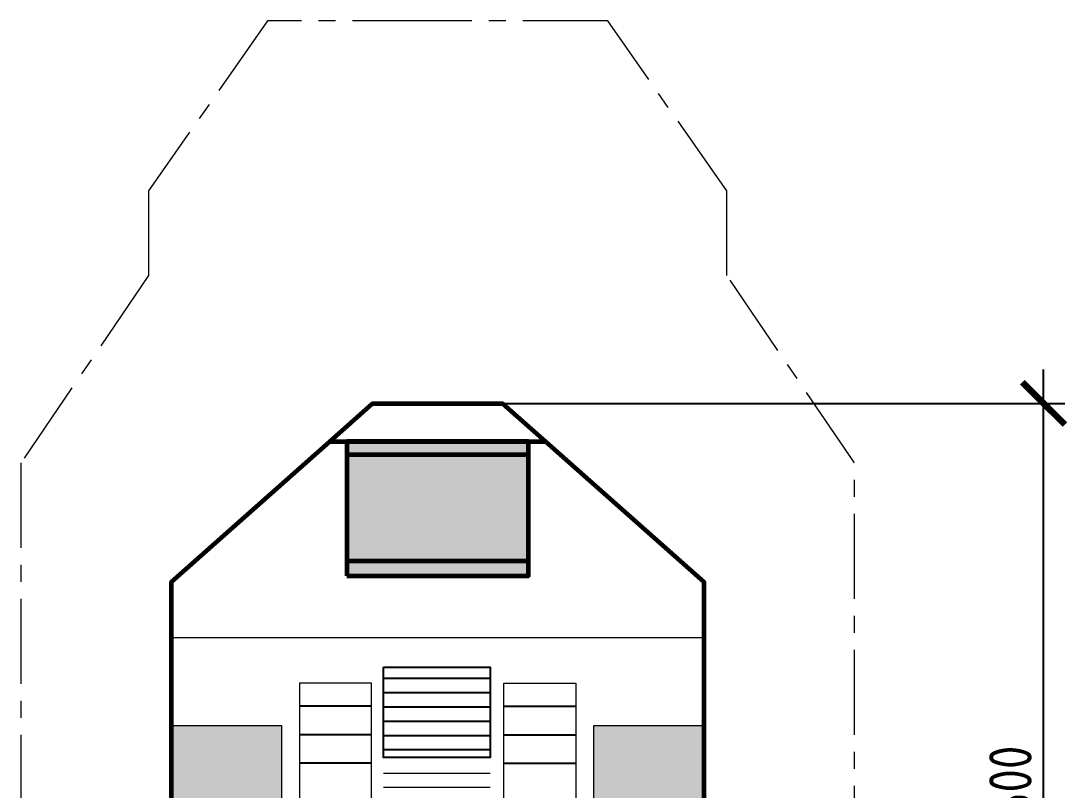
# Model space of a CAD drawing. Header units: millimetres. Extents: x -116888 to 30597, y -50310 to 30934.
# Drawn here: x -35903 to -29752, y -21669 to -17144 of the extents above; entities that cross this region are included whole.
import ezdxf

# ---------------------------------------------------------------- set-up
doc = ezdxf.new("R2010")
doc.units = ezdxf.units.MM
doc.linetypes.add('CENTER', pattern=[16, 10, -2, 2, -2])
doc.linetypes.add('K5LT_AXLED', pattern=[19.5, 15, -1.5, 1.5, -1.5])
doc.layers.add('1.Основная', color=5, linetype='Continuous', lineweight=60, true_color=0x0000ff)
doc.layers.add('3.Осевая', color=7, linetype='CENTER', lineweight=0, true_color=0xff8000)
for name, color, linetype, lineweight in [('2.Тонкая', 7, 'Continuous', 18), ('второстепенные', 7, 'Continuous', 25), ('размеры', 7, 'Continuous', 15), ('штриховка', 7, 'Continuous', 9)]:
    doc.layers.add(name, color=color, linetype=linetype, lineweight=lineweight)
doc.styles.add('ГОСТ 2.304', font='CS_Gost2304.shx')
doc.dimstyles.new('СПДС', dxfattribs={"dimscale": 100, "dimtxt": 2.5, "dimasz": 2.5, "dimexe": 1.25, "dimexo": 0.625, "dimtad": 1, "dimdec": 0, "dimrnd": 0.001, "dimtxsty": 'ГОСТ 2.304', "dimblk": 'ARCHTICK', "dimblk1": 'ARCHTICK', "dimblk2": 'ARCHTICK', "dimcen": 2.5, "dimdle": 2, "dimadec": 0, "dimazin": 2, "dimtfac": 0.75, "dimtdec": 4, "dimtmove": 1, "dimatfit": 3, "dimfxl": 1, "dimtolj": 1, "dimarcsym": 1})

# ---------------------------------------------------------------- blocks, each defined once
blk = doc.blocks.new('*U99')
at = {"layer": 'штриховка', "ltscale": 1000}
h = blk.add_hatch(color=2, dxfattribs=at)
h.dxf.hatch_style = 1
h.paths.add_polyline_path([(-73.1, 3672.9), (-346.9, 3672.9), (-259.6, 3586.2), (14.3, 3586.2)])
h.paths.add_polyline_path([(-533.4, 4129.8), (-533.4, 3858), (-346.9, 3672.9), (-73.1, 3672.9)])
h.paths.add_polyline_path([(-233.7, 4376), (-507.5, 4376), (-431, 4300), (-157.2, 4300)])
h.paths.add_polyline_path([(-157.2, 4300), (-431, 4300), (200.7, 3672.9), (474.6, 3672.9)])
h.paths.add_polyline_path([(474.6, 3672.9), (200.7, 3672.9), (288.1, 3586.2), (533.4, 3586.2), (533.4, 3614.5)])
h.paths.add_polyline_path([(533.4, 4158.2), (390.5, 4300), (116.7, 4300), (533.4, 3886.4)])
h.paths.add_polyline_path([(314, 4376), (40.1, 4376), (116.7, 4300), (390.5, 4300)])
h = blk.add_hatch(color=256, dxfattribs=at)
h.dxf.hatch_style = 1
h.paths.add_polyline_path([(-346.9, 3672.9), (-533.4, 3672.9), (-533.4, 3586.2), (-259.6, 3586.2)])
h.paths.add_polyline_path([(-533.4, 3858), (-533.4, 3672.9), (-346.9, 3672.9)], flags=17)
h.paths.add_polyline_path([(200.7, 3672.9), (-73.1, 3672.9), (14.3, 3586.2), (288.1, 3586.2)])
h.paths.add_polyline_path([(-431, 4300), (-533.4, 4300), (-533.4, 4129.8), (-73.1, 3672.9), (200.7, 3672.9)])
h.paths.add_polyline_path([(-507.5, 4376), (-533.4, 4376), (-533.4, 4300), (-431, 4300)])
h.paths.add_polyline_path([(40.1, 4376), (-233.7, 4376), (-157.2, 4300), (116.7, 4300)])
h.paths.add_polyline_path([(116.7, 4300), (-157.2, 4300), (474.6, 3672.9), (533.4, 3672.9), (533.4, 3886.4)])
h.paths.add_polyline_path([(533.4, 3672.9), (474.6, 3672.9), (533.4, 3614.5)])
h.paths.add_polyline_path([(533.4, 4300), (390.5, 4300), (533.4, 4158.2)], flags=17)
h.paths.add_polyline_path([(533.4, 4376), (314, 4376), (390.5, 4300), (533.4, 4300)])
h = blk.add_hatch(color=256, dxfattribs=at)
h.dxf.hatch_style = 1
h.paths.add_polyline_path([(-1565, 2293.5), (-1565, 2021.7), (-1291.2, 2021.7)], flags=17)
h.paths.add_polyline_path([(-1432.4, 2705.5), (-1565, 2705.5), (-1565, 2565.4), (-1017.3, 2021.7), (-917.4, 2021.7), (-917.4, 2194.4)])
h.paths.add_polyline_path([(-917.4, 2705.5), (-1158.5, 2705.5), (-917.4, 2466.2)], flags=17)
h = blk.add_hatch(color=2, dxfattribs=at)
h.dxf.hatch_style = 1
h.paths.add_polyline_path([(-1565, 2565.4), (-1565, 2293.5), (-1291.2, 2021.7), (-1017.3, 2021.7)])
h.paths.add_polyline_path([(-1158.5, 2705.5), (-1432.4, 2705.5), (-917.4, 2194.4), (-917.4, 2466.2)])
h = blk.add_hatch(color=256, dxfattribs=at)
h.dxf.hatch_style = 1
h.paths.add_polyline_path([(917.4, 2293.5), (917.4, 2021.7), (1191.3, 2021.7)], flags=17)
h.paths.add_polyline_path([(1050.1, 2705.5), (917.4, 2705.5), (917.4, 2565.4), (1465.1, 2021.7), (1565, 2021.7), (1565, 2194.4)])
h.paths.add_polyline_path([(1565, 2705.5), (1323.9, 2705.5), (1565, 2466.2)], flags=17)
h = blk.add_hatch(color=2, dxfattribs=at)
h.dxf.hatch_style = 1
h.paths.add_polyline_path([(917.4, 2565.4), (917.4, 2293.5), (1191.3, 2021.7), (1465.1, 2021.7)])
h.paths.add_polyline_path([(1323.9, 2705.5), (1050.1, 2705.5), (1565, 2194.4), (1565, 2466.2)])
at = {"layer": '1.Основная', "ltscale": 1000}
for p, q in [((-533.4, 4300), (533.4, 4300)), ((-533.4, 3672.9), (533.4, 3672.9))]:
    blk.add_line(p, q, dxfattribs=at)
blk.add_lwpolyline([(-634.4, 4376), (-382.1, 4600), (382.1, 4600), (634.2, 4376.1)], dxfattribs=at)
for points in [[(-1565, 2021.7), (-1565, 3549.6), (-634.2, 4376.1), (634.4, 4376), (1565, 3549.6), (1565, 2021.7)], [(-533.4, 3586.2), (533.4, 3586.2), (533.4, 4376), (-533.4, 4376)]]:
    blk.add_lwpolyline(points, close=True, dxfattribs=at)
at = {"layer": '2.Тонкая', "ltscale": 1000}
for p, q in [((-1565, 3223.7), (1565, 3223.7)), ((-317.8, 2425.1), (308.6, 2425.1)), ((-317.8, 2342.3), (308.6, 2342.3))]:
    blk.add_line(p, q, dxfattribs=at)
for points in [[(-812.1, 2087.4), (-389.1, 2087.4), (-389.1, 2955), (-812.1, 2955)], [(812.1, 2087.4), (389.1, 2087.4), (389.1, 2955), (812.1, 2955)], [(-917.4, 2021.7), (-1565, 2021.7), (-1565, 2705.5), (-917.4, 2705.5)], [(1565, 2021.7), (917.4, 2021.7), (917.4, 2705.5), (1565, 2705.5)]]:
    blk.add_lwpolyline(points, close=True, dxfattribs=at)
at = {"layer": 'второстепенные', "color": 9, "ltscale": 1000, "true_color": 0xb7b7b7}
for p, q in [((-317.8, 2982.8), (308.6, 2982.8)), ((-317.8, 2898.9), (308.6, 2898.9)), ((-389.1, 2818.2), (-812.1, 2818.2)), ((-317.8, 2815), (308.6, 2815)), ((389.1, 2818.2), (812.1, 2818.2)), ((-317.8, 2731.1), (308.6, 2731.1)), ((-389.1, 2650.4), (-812.1, 2650.4)), ((-317.8, 2647.2), (308.6, 2647.2)), ((389.1, 2650.4), (812.1, 2650.4)), ((-317.8, 2563.3), (308.6, 2563.3)), ((-389.1, 2482.6), (-812.1, 2482.6)), ((389.1, 2482.6), (812.1, 2482.6))]:
    blk.add_line(p, q, dxfattribs=at)
at = {"layer": 'второстепенные', "ltscale": 1000}
blk.add_lwpolyline([(-317.8, 3048.8), (308.6, 3048.8), (308.6, 2517.3), (-317.8, 2517.3)], close=True, dxfattribs=at)
blk = doc.blocks.new('_ArchTick')
at = {"color": 0, "linetype": 'ByBlock', "lineweight": 30, "const_width": 0.15}
blk.add_lwpolyline([(-0.5, -0.5), (0.5, 0.5)], dxfattribs=at)
blk = doc.blocks.new('*D73')
at = {"layer": 'Defpoints', "color": 0, "ltscale": 100}
for p in [(-33452.8, -19394.1), (-29890.7, -19394.1), (-33452.8, -23993.9)]:
    blk.add_point(p, dxfattribs=at)
at = {"layer": 'размеры', "color": 0, "lineweight": -2, "ltscale": 1000}
for p, q in [((-29890.7, -24193.9), (-29890.7, -19194.1)), ((-33390.3, -19394.1), (-29765.7, -19394.1)), ((-33390.3, -23993.9), (-29765.7, -23993.9))]:
    blk.add_line(p, q, dxfattribs=at)
at = {"layer": 'размеры', "color": 0, "lineweight": -2, "ltscale": 100, "xscale": 250, "yscale": 250, "zscale": 250}
for p, rotation in [((-29890.7, -19394.1), 90), ((-29890.7, -23993.9), 270)]:
    blk.add_blockref('_ArchTick', p, dxfattribs=dict(at, rotation=rotation))
at = {"layer": 'размеры', "color": 0, "ltscale": 100, "insert": (-30085.5, -21694), "char_height": 250, "attachment_point": 5, "rotation": 90, "style": 'ГОСТ 2.304'}
blk.add_mtext('\\A1;4600', dxfattribs=at)

msp = doc.modelspace()

# ---------------------------------------------------------------- linework, layer by layer
at = {"layer": '3.Осевая', "color": 1, "lineweight": 20, "ltscale": 50}
msp.add_lwpolyline([(-31002.8, -22944.1), (-31002.8, -19744.1), (-31752.8, -18641.1), (-31752.8, -18144.1), (-32452.8, -17144.1), (-33452.8, -17144.1), (-34452.8, -17144.1), (-35152.8, -18144.1), (-35152.8, -18641.1), (-35902.8, -19744.1), (-35902.8, -22944.1)], dxfattribs=at)

# ---------------------------------------------------------------- next in the draw order: block references
at = {"layer": '3.Осевая', "color": 30, "linetype": 'K5LT_AXLED', "ltscale": 200, "true_color": 0xff8000}
msp.add_blockref('*U99', (-33452.8, -23994.1), dxfattribs=at)

# ---------------------------------------------------------------- next in the draw order: dimensions: what is measured, and where the dimension line sits
at = {"layer": 'размеры', "ltscale": 1000}
dim = msp.add_linear_dim(base=(-29890.7, -19394.1), p1=(-33452.8, -23993.9), p2=(-33452.8, -19394.1), angle=90, dimstyle='СПДС', override={"dimscale": 100, "dimlfac": 1, "dimtxsty": 'ГОСТ 2.304', "dimblk1": 'ArchTick', "dimblk2": 'ArchTick', "dimsah": 1, "dimfxl": 1.25, "dimtolj": 1}, dxfattribs=at)
dim.commit()
dim.dimension.update_dxf_attribs({"geometry": '*D73', "text_midpoint": (-30085.5, -21694)})

doc.saveas('drawing.dxf')
